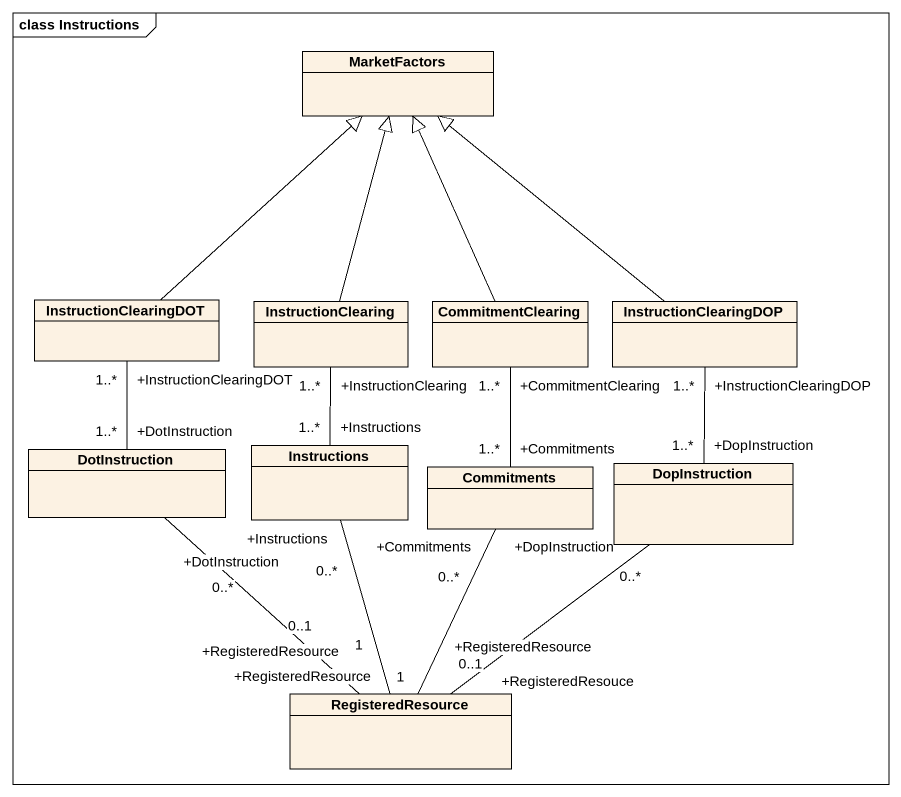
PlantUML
@startuml
mainframe class Instructions
hide circle
hide empty members
class MarketFactors
class InstructionClearingDOT
class InstructionClearing
class CommitmentClearing
class InstructionClearingDOP
class DotInstruction
class Instructions
class Commitments
class DopInstruction
class RegisteredResource
InstructionClearingDOT -up-|> MarketFactors
InstructionClearingDOT "+InstructionClearingDOT\n1..*" -- "+DotInstruction\n1..*" DotInstruction
InstructionClearing -up-|> MarketFactors
CommitmentClearing -up-|> MarketFactors
CommitmentClearing "+CommitmentClearing\n1..*" -- "+Commitments\n1..*" Commitments
InstructionClearingDOP -up-|> MarketFactors
InstructionClearingDOP "+InstructionClearingDOP\n1..*" -- "+DopInstruction\n1..*" DopInstruction
DotInstruction "+DotInstruction\n0..*" -- "+RegisteredResource\n0..1" RegisteredResource
Instructions "+Instructions\n1..*" -up- "+InstructionClearing\n1..*" InstructionClearing
Instructions "+Instructions\n0..*" -- "+RegisteredResource\n1" RegisteredResource
RegisteredResource "+RegisteredResource\n1" -up- "+Commitments\n0..*" Commitments
RegisteredResource "+RegisteredResouce\n0..1" -up- "+DopInstruction\n0..*" DopInstruction
@enduml
